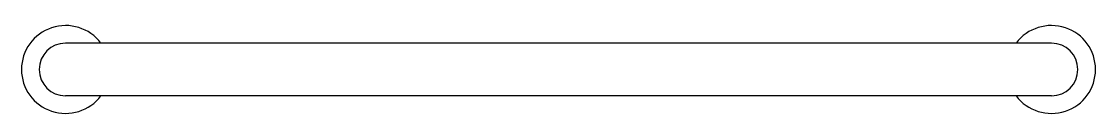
# Model space of a CAD drawing. Header units: millimetres. Extents: x -2995.165 to -2994.73, y 2922.087 to 2922.123.
import ezdxf

# ---------------------------------------------------------------- set-up
doc = ezdxf.new("R2010")
doc.units = ezdxf.units.MM
doc.header["$LTSCALE"] = 10
doc.layers.add('banheiro_acessórios', color=2, linetype='Continuous')

msp = doc.modelspace()

# ---------------------------------------------------------------- linework, layer by layer
at = {"layer": 'banheiro_acessórios'}
for p, q in [((-2994.74746, 2922.11564), (-2995.14746, 2922.11564)), ((-2994.74746, 2922.09415), (-2995.14746, 2922.09415))]:
    msp.add_line(p, q, dxfattribs=at)
for centre, radius, start, end in [((-2995.14746, 2922.1049), 0.01791, 36.8699, 323.1301), ((-2994.74746, 2922.1049), 0.01791, 216.8699, 143.1301), ((-2995.14746, 2922.1049), 0.01074, 90, 270), ((-2994.74746, 2922.1049), 0.01074, 270, 90)]:
    msp.add_arc(centre, radius, start, end, dxfattribs=at)

doc.saveas('drawing.dxf')
